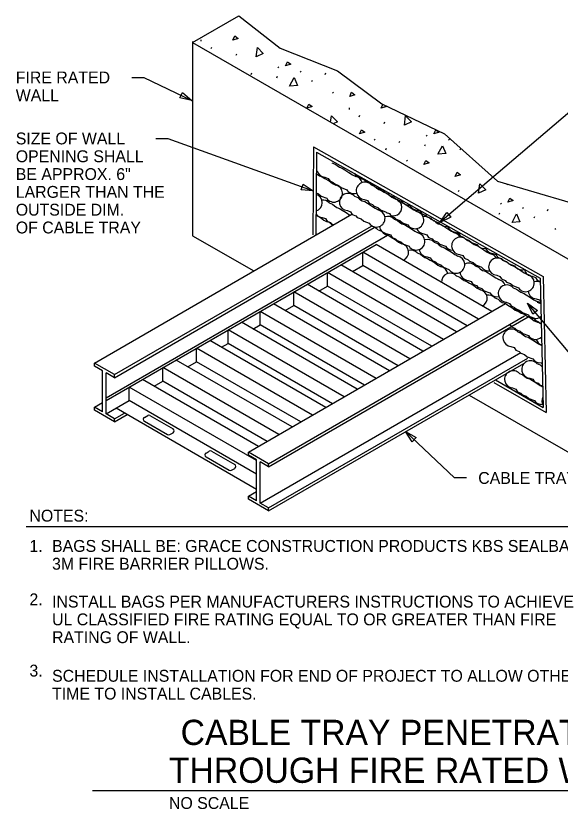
# Model space of a CAD drawing. Extents: x 10172.1 to 10218.4, y 10106.6 to 10152.4.
# Drawn here: x 10172.12 to 10202.7, y 10107.87 to 10152.41 of the extents above; entities that cross this region are included whole.
import ezdxf

# ---------------------------------------------------------------- set-up
doc = ezdxf.new("R2010")
doc.units = 0
for name, color, linetype in [('G-ANNO-TEXT', 7, 'Continuous'), ('G-DETL-LINE', 7, 'Continuous'), ('G-DETL-OTLN', 7, 'Continuous'), ('G-DETL-PATT', 7, 'Continuous')]:
    doc.layers.add(name, color=color, linetype=linetype)

msp = doc.modelspace()

# ---------------------------------------------------------------- linework, layer by layer
at = {"layer": 'G-ANNO-TEXT'}
for p, q in [((10178.637, 10148.956), (10179.304, 10148.956)), ((10179.304, 10148.956), (10182.004, 10147.671)), ((10204.713, 10148.275), (10195.938, 10140.809)), ((10179.981, 10145.53), (10180.648, 10145.53)), ((10180.648, 10145.53), (10188.827, 10142.583)), ((10205.031, 10131.324), (10200.876, 10136.275)), ((10196.766, 10126.466), (10194.02, 10129.073)), ((10197.433, 10126.466), (10196.766, 10126.466)), ((10172.687, 10123.733), (10211.714, 10123.733)), ((10176.423, 10108.917), (10214.948, 10108.917))]:
    msp.add_line(p, q, dxfattribs=at)
for points in [[(10181.474, 10148.108), (10182.004, 10147.671), (10181.331, 10147.807)], [(10188.256, 10142.965), (10188.827, 10142.583), (10188.143, 10142.652)], [(10196.553, 10141.114), (10195.938, 10140.809), (10196.337, 10141.368)], [(10201.177, 10135.657), (10200.876, 10136.275), (10201.433, 10135.872)], [(10194.389, 10128.494), (10194.02, 10129.073), (10194.618, 10128.735)]]:
    msp.add_lwpolyline(points, close=True, dxfattribs=at)
at = {"layer": 'G-DETL-LINE'}
for p, q in [((10182.044, 10150.914), (10184.642, 10152.414)), ((10184.642, 10152.414), (10186.976, 10150.604)), ((10182.044, 10150.975), (10182.044, 10140.072)), ((10182.044, 10150.914), (10214.627, 10132.158)), ((10186.976, 10150.604), (10190.188, 10149.319)), ((10190.188, 10149.319), (10192.676, 10147.471)), ((10192.676, 10147.471), (10196.209, 10145.784)), ((10196.209, 10145.784), (10199.179, 10143.133)), ((10188.84, 10145.054), (10188.813, 10140.111)), ((10188.84, 10145.054), (10201.742, 10137.775)), ((10199.179, 10143.133), (10203.273, 10141.927)), ((10176.528, 10132.921), (10191.004, 10141.279)), ((10177.658, 10132.268), (10192.094, 10140.603)), ((10177.658, 10132.099), (10192.251, 10140.524)), ((10177.187, 10130.976), (10193.001, 10140.106)), ((10182.044, 10140.072), (10185.484, 10138.092)), ((10177.187, 10130.818), (10192.355, 10139.575)), ((10198.868, 10135.815), (10192.355, 10139.575)), ((10198.124, 10135.386), (10191.611, 10139.146)), ((10191.611, 10138.39), (10191.611, 10139.146)), ((10196.886, 10134.671), (10190.373, 10138.431)), ((10191.027, 10138.053), (10191.611, 10138.39)), ((10197.47, 10135.008), (10191.611, 10138.39)), ((10196.142, 10134.241), (10189.629, 10138.002)), ((10189.629, 10137.246), (10189.629, 10138.002)), ((10201.742, 10137.775), (10201.92, 10130.14)), ((10194.996, 10133.579), (10188.483, 10137.34)), ((10189.137, 10136.962), (10189.629, 10137.246)), ((10195.488, 10133.863), (10189.629, 10137.246)), ((10187.739, 10136.155), (10187.739, 10136.91)), ((10194.252, 10133.15), (10187.739, 10136.91)), ((10185.192, 10127.919), (10199.632, 10136.256)), ((10193.106, 10132.488), (10186.593, 10136.248)), ((10187.247, 10135.871), (10187.739, 10136.155)), ((10193.598, 10132.772), (10187.739, 10136.155)), ((10185.849, 10135.063), (10185.849, 10135.819)), ((10192.362, 10132.059), (10185.849, 10135.819)), ((10186.322, 10127.266), (10200.709, 10135.572)), ((10186.322, 10127.097), (10200.91, 10135.52)), ((10191.301, 10131.446), (10184.788, 10135.206)), ((10185.442, 10134.829), (10185.849, 10135.063)), ((10191.708, 10131.681), (10185.849, 10135.063)), ((10190.557, 10131.017), (10184.044, 10134.777)), ((10184.044, 10134.021), (10184.044, 10134.777)), ((10189.527, 10130.422), (10183.013, 10134.182)), ((10182.27, 10132.997), (10182.27, 10133.753)), ((10188.783, 10129.992), (10182.27, 10133.753)), ((10183.668, 10133.804), (10184.044, 10134.021)), ((10189.903, 10130.639), (10184.044, 10134.021)), ((10185.85, 10125.06), (10200.486, 10133.51)), ((10186.322, 10124.788), (10200.88, 10133.193)), ((10176.528, 10132.752), (10176.528, 10132.921)), ((10177.658, 10132.268), (10176.528, 10132.921)), ((10176.981, 10132.491), (10176.528, 10132.752)), ((10187.637, 10129.33), (10181.123, 10133.091)), ((10181.778, 10132.713), (10182.27, 10132.997)), ((10188.128, 10129.614), (10182.27, 10132.997)), ((10186.322, 10124.619), (10200.664, 10132.9)), ((10176.981, 10130.181), (10176.981, 10132.491)), ((10177.658, 10132.099), (10177.187, 10132.372)), ((10177.187, 10130.062), (10177.187, 10132.372)), ((10177.658, 10132.099), (10177.658, 10132.268)), ((10186.893, 10128.901), (10180.38, 10132.661)), ((10180.38, 10131.906), (10180.38, 10132.661)), ((10185.746, 10128.239), (10179.233, 10131.999)), ((10179.888, 10131.622), (10180.38, 10131.906)), ((10186.238, 10128.523), (10180.38, 10131.906)), ((10198.985, 10131.834), (10201.92, 10130.14)), ((10185.644, 10127.439), (10178.489, 10131.57)), ((10178.489, 10130.814), (10178.489, 10131.57)), ((10197.589, 10131.124), (10209.284, 10124.391)), ((10176.528, 10130.443), (10176.981, 10130.704)), ((10177.187, 10130.062), (10178.489, 10130.814)), ((10185.644, 10126.684), (10178.489, 10130.814)), ((10176.981, 10130.181), (10176.528, 10130.443)), ((10176.528, 10130.274), (10176.528, 10130.443)), ((10177.658, 10129.621), (10176.528, 10130.274)), ((10177.658, 10129.79), (10177.187, 10130.062)), ((10177.658, 10129.79), (10178.217, 10130.113)), ((10185.644, 10125.825), (10177.746, 10130.385)), ((10177.658, 10129.621), (10178.363, 10130.028)), ((10177.658, 10129.621), (10177.658, 10129.79)), ((10179.341, 10129.868), (10179.525, 10129.974)), ((10179.341, 10129.651), (10180.641, 10128.9)), ((10179.65, 10129.974), (10180.951, 10129.224)), ((10180.766, 10128.9), (10180.951, 10129.007)), ((10182.803, 10127.869), (10182.987, 10127.976)), ((10183.112, 10127.976), (10184.413, 10127.225)), ((10186.322, 10127.266), (10185.191, 10127.919)), ((10185.191, 10127.75), (10185.191, 10127.919)), ((10182.803, 10127.652), (10184.103, 10126.902)), ((10185.644, 10127.489), (10185.191, 10127.75)), ((10185.644, 10125.179), (10185.644, 10127.489)), ((10185.85, 10125.06), (10185.85, 10127.37)), ((10186.322, 10127.097), (10185.85, 10127.37)), ((10184.228, 10126.902), (10184.413, 10127.008)), ((10186.322, 10127.097), (10186.322, 10127.266)), ((10185.191, 10125.441), (10185.644, 10125.702)), ((10185.191, 10125.272), (10185.191, 10125.441)), ((10185.644, 10125.179), (10185.191, 10125.441)), ((10186.322, 10124.619), (10185.191, 10125.272)), ((10186.322, 10124.788), (10185.85, 10125.06)), ((10186.322, 10124.619), (10186.322, 10124.788))]:
    msp.add_line(p, q, dxfattribs=at)
for centre, start, end in [((10179.403, 10129.76), 120, 240), ((10179.588, 10129.866), 60, 120), ((10180.888, 10129.115), 300, 60), ((10180.704, 10129.009), 240, 300), ((10182.865, 10127.761), 120, 240), ((10183.05, 10127.867), 60, 120), ((10184.35, 10127.117), 300, 60), ((10184.166, 10127.01), 240, 300)]:
    msp.add_arc(centre, 0.125, start, end, dxfattribs=at)
at = {"layer": 'G-DETL-OTLN'}
for p, q in [((10189.006, 10144.77), (10188.98, 10140.11)), ((10189.006, 10144.77), (10201.578, 10137.677)), ((10201.578, 10137.677), (10201.746, 10130.433)), ((10199.069, 10131.978), (10201.746, 10130.433))]:
    msp.add_line(p, q, dxfattribs=at)
for points in [[(10189.876, 10144.165), (10190.063, 10144.091), (10190.165, 10144.006), (10190.301, 10143.912), (10190.454, 10143.861), (10190.607, 10143.767), (10190.837, 10143.622), (10191.033, 10143.486), (10191.214, 10143.393)], [(10188.999, 10143.566), (10189.043, 10143.529), (10189.179, 10143.436), (10189.332, 10143.385), (10189.485, 10143.291), (10189.715, 10143.146), (10189.911, 10143.01), (10190.092, 10142.916)], [(10190.943, 10143.659), (10191.022, 10143.632)], [(10191.148, 10143.561), (10191.219, 10143.452), (10191.415, 10143.366), (10191.5, 10143.281), (10191.712, 10143.205), (10191.857, 10143.077), (10192.17, 10142.951)], [(10189.481, 10143.353), (10189.663, 10143.29), (10189.757, 10143.145), (10189.952, 10143.06), (10190.037, 10142.975), (10190.25, 10142.898), (10190.395, 10142.771), (10190.708, 10142.645)], [(10192.089, 10142.92), (10192.277, 10142.846), (10192.379, 10142.76), (10192.515, 10142.667), (10192.668, 10142.616), (10192.821, 10142.522), (10193.051, 10142.377), (10193.247, 10142.241), (10193.427, 10142.147)], [(10192.576, 10142.707), (10192.758, 10142.644), (10192.851, 10142.499), (10193.047, 10142.414), (10193.132, 10142.329), (10193.345, 10142.252), (10193.489, 10142.124), (10193.802, 10141.999)], [(10188.993, 10142.471), (10189.128, 10142.422), (10189.272, 10142.294), (10189.585, 10142.169)], [(10191.143, 10142.289), (10191.331, 10142.214), (10191.433, 10142.129), (10191.569, 10142.036), (10191.722, 10141.984), (10191.875, 10141.891), (10192.105, 10141.746), (10192.301, 10141.61), (10192.481, 10141.516)], [(10191.695, 10142.108), (10191.877, 10142.045), (10191.97, 10141.9), (10192.166, 10141.815), (10192.251, 10141.73), (10192.464, 10141.653), (10192.608, 10141.525), (10192.921, 10141.4)], [(10193.319, 10142.194), (10193.506, 10142.12), (10193.608, 10142.035), (10193.745, 10141.941), (10193.898, 10141.89), (10194.051, 10141.796), (10194.281, 10141.651), (10194.476, 10141.515), (10194.657, 10141.421)], [(10189.724, 10141.91), (10189.912, 10141.836), (10190.014, 10141.751), (10190.15, 10141.657), (10190.303, 10141.606), (10190.456, 10141.512), (10190.686, 10141.367), (10190.881, 10141.231), (10190.902, 10141.22)], [(10188.986, 10141.24), (10189.006, 10141.228), (10189.235, 10141.083), (10189.431, 10140.947), (10189.612, 10140.853)], [(10190.749, 10141.477), (10190.931, 10141.414), (10191.024, 10141.269), (10191.22, 10141.184), (10191.305, 10141.098), (10191.518, 10141.022), (10191.662, 10140.894), (10191.975, 10140.769)], [(10192.925, 10141.382), (10193.107, 10141.319), (10193.2, 10141.174), (10193.396, 10141.089), (10193.481, 10141.004), (10193.694, 10140.927), (10193.838, 10140.799), (10194.151, 10140.674)], [(10194.659, 10141.508), (10194.841, 10141.445), (10194.934, 10141.3), (10195.13, 10141.215), (10195.215, 10141.13), (10195.428, 10141.053), (10195.573, 10140.926), (10195.886, 10140.8)], [(10189.33, 10141.098), (10189.512, 10141.035), (10189.605, 10140.89), (10189.801, 10140.805), (10189.886, 10140.72), (10189.978, 10140.687)], [(10193.382, 10140.995), (10193.569, 10140.921), (10193.672, 10140.835), (10193.808, 10140.742), (10193.961, 10140.691), (10194.114, 10140.597), (10194.344, 10140.452), (10194.539, 10140.316), (10194.72, 10140.222)], [(10195.432, 10140.995), (10195.619, 10140.921), (10195.721, 10140.835), (10195.857, 10140.742), (10196.011, 10140.691), (10196.164, 10140.597), (10196.393, 10140.452), (10196.589, 10140.316), (10196.77, 10140.222)], [(10192.468, 10140.395), (10192.655, 10140.321), (10192.757, 10140.236), (10192.893, 10140.142), (10193.046, 10140.091), (10193.2, 10139.997), (10193.429, 10139.853), (10193.625, 10139.716), (10193.806, 10139.623)], [(10196.803, 10140.278), (10196.985, 10140.215), (10197.079, 10140.07), (10197.274, 10139.985), (10197.359, 10139.899), (10197.572, 10139.823), (10197.717, 10139.695), (10198.03, 10139.569)], [(10188.98, 10140.156), (10189.027, 10140.137)], [(10192.988, 10140.183), (10193.17, 10140.12), (10193.263, 10139.975), (10193.459, 10139.89), (10193.544, 10139.805), (10193.757, 10139.728), (10193.901, 10139.6), (10194.214, 10139.475)], [(10195.037, 10140.183), (10195.219, 10140.12), (10195.313, 10139.975), (10195.509, 10139.89), (10195.594, 10139.805), (10195.806, 10139.728), (10195.951, 10139.6), (10196.264, 10139.475)], [(10195.621, 10139.701), (10195.808, 10139.627), (10195.91, 10139.542), (10196.047, 10139.448), (10196.2, 10139.397), (10196.353, 10139.303), (10196.583, 10139.158), (10196.778, 10139.022), (10196.959, 10138.929)], [(10197.45, 10139.827), (10197.637, 10139.753), (10197.739, 10139.668), (10197.875, 10139.574), (10198.029, 10139.523), (10198.182, 10139.429), (10198.412, 10139.285), (10198.607, 10139.148), (10198.788, 10139.055)], [(10194.675, 10139.102), (10194.862, 10139.027), (10194.964, 10138.942), (10195.101, 10138.848), (10195.254, 10138.797), (10195.407, 10138.704), (10195.637, 10138.559), (10195.832, 10138.422), (10196.013, 10138.329)], [(10197.055, 10139.015), (10197.237, 10138.952), (10197.331, 10138.807), (10197.527, 10138.722), (10197.612, 10138.637), (10197.824, 10138.56), (10197.969, 10138.433), (10198.282, 10138.307)], [(10198.916, 10139.078), (10199.098, 10139.015), (10199.191, 10138.871), (10199.387, 10138.785), (10199.472, 10138.7), (10199.685, 10138.624), (10199.83, 10138.496), (10200.143, 10138.37)], [(10195.227, 10138.889), (10195.408, 10138.826), (10195.502, 10138.681), (10195.698, 10138.596), (10195.783, 10138.511), (10195.996, 10138.434), (10196.14, 10138.306), (10196.453, 10138.181)], [(10199.531, 10138.66), (10199.718, 10138.585), (10199.821, 10138.5), (10199.957, 10138.407), (10200.11, 10138.355), (10200.263, 10138.262), (10200.493, 10138.117), (10200.688, 10137.981), (10200.869, 10137.887)], [(10197.923, 10138.376), (10198.11, 10138.301), (10198.212, 10138.216), (10198.349, 10138.123), (10198.502, 10138.071), (10198.655, 10137.978), (10198.885, 10137.833), (10199.08, 10137.697), (10199.261, 10137.603)], [(10196.882, 10137.808), (10197.07, 10137.733), (10197.172, 10137.648), (10197.308, 10137.555), (10197.461, 10137.503), (10197.614, 10137.41), (10197.844, 10137.265), (10198.04, 10137.129), (10198.221, 10137.035)], [(10199.137, 10137.848), (10199.319, 10137.785), (10199.412, 10137.64), (10199.608, 10137.555), (10199.693, 10137.47), (10199.906, 10137.393), (10200.05, 10137.265), (10200.363, 10137.14)], [(10201.135, 10137.79), (10201.317, 10137.727), (10201.411, 10137.582), (10201.582, 10137.507)], [(10197.528, 10137.564), (10197.71, 10137.501), (10197.804, 10137.356), (10198, 10137.271), (10198.085, 10137.186), (10198.297, 10137.109), (10198.442, 10136.981), (10198.755, 10136.856)], [(10200.067, 10137.145), (10200.255, 10137.071), (10200.357, 10136.986), (10200.493, 10136.892), (10200.646, 10136.841), (10200.799, 10136.747), (10201.029, 10136.602), (10201.224, 10136.466), (10201.405, 10136.373)], [(10199.027, 10136.577), (10199.214, 10136.503), (10199.316, 10136.418), (10199.452, 10136.324), (10199.605, 10136.273), (10199.758, 10136.179), (10199.988, 10136.034), (10200.184, 10135.898), (10200.365, 10135.805)], [(10199.673, 10136.333), (10199.855, 10136.27), (10199.948, 10136.125), (10200.144, 10136.04), (10200.229, 10135.955), (10200.442, 10135.878), (10200.586, 10135.75), (10200.899, 10135.625)], [(10201.356, 10136.528), (10201.538, 10136.465), (10201.608, 10136.355)], [(10201.411, 10136.34), (10201.598, 10136.266), (10201.611, 10136.256)], [(10200.086, 10135.978), (10200.273, 10135.904), (10200.375, 10135.819), (10200.511, 10135.725), (10200.664, 10135.674), (10200.817, 10135.58), (10201.047, 10135.436), (10201.243, 10135.299), (10201.424, 10135.206)], [(10201.017, 10135.528), (10201.198, 10135.465), (10201.292, 10135.32), (10201.488, 10135.235), (10201.573, 10135.15), (10201.637, 10135.127)], [(10199.834, 10135.067), (10199.859, 10135.057)], [(10199.879, 10135.093), (10199.967, 10134.959), (10200.162, 10134.873), (10200.247, 10134.788), (10200.46, 10134.711), (10200.605, 10134.584), (10200.918, 10134.458)], [(10200.329, 10134.67), (10200.516, 10134.596), (10200.618, 10134.511), (10200.754, 10134.417), (10200.907, 10134.366), (10201.061, 10134.272), (10201.29, 10134.128), (10201.486, 10133.991), (10201.667, 10133.898)], [(10199.934, 10133.858), (10200.116, 10133.795), (10200.21, 10133.651), (10200.405, 10133.565), (10200.49, 10133.48), (10200.703, 10133.403), (10200.848, 10133.276), (10201.161, 10133.15)], [(10201.387, 10132.892), (10201.574, 10132.817), (10201.676, 10132.732), (10201.693, 10132.721)], [(10200.423, 10132.332), (10200.61, 10132.258), (10200.712, 10132.173), (10200.848, 10132.079), (10201.001, 10132.028), (10201.154, 10131.934), (10201.384, 10131.79), (10201.58, 10131.653), (10201.719, 10131.581)], [(10200.992, 10132.08), (10201.174, 10132.017), (10201.268, 10131.872), (10201.464, 10131.787), (10201.549, 10131.701), (10201.718, 10131.64)], [(10200.028, 10131.52), (10200.21, 10131.457), (10200.304, 10131.312), (10200.499, 10131.227), (10200.584, 10131.142), (10200.797, 10131.065), (10200.942, 10130.938), (10201.255, 10130.812)]]:
    msp.add_lwpolyline(points, dxfattribs=at)
for centre, start, end in [((10189.516, 10143.838), 194.8, 265.8371), ((10191.11, 10142.918), 16.2004, 77.6471), ((10191.73, 10142.593), 42.3529, 265.8371), ((10192.572, 10143.224), 214.1629, 232.9649), ((10192.611, 10143.191), 205.3507, 265.8371), ((10189.988, 10142.442), 214.1629, 77.6471), ((10191.11, 10142.918), 214.1629, 288.4237), ((10188.846, 10141.925), 286.9438, 72.4251), ((10189.365, 10141.583), 42.3529, 96.4009), ((10190.784, 10141.961), 42.3529, 265.8371), ((10193.323, 10141.673), 252.527, 77.6471), ((10194.205, 10142.272), 214.1629, 275.7908), ((10194.694, 10141.993), 201.4085, 265.8371), ((10189.365, 10141.583), 218.8014, 265.8371), ((10192.377, 10141.041), 214.1629, 77.6471), ((10193.323, 10141.673), 214.1629, 217.3591), ((10194.553, 10140.947), 214.1629, 77.6471), ((10189.508, 10140.379), 33.6966, 77.6471), ((10193.023, 10140.668), 42.3529, 110.049), ((10195.073, 10140.668), 42.3529, 99.0875), ((10196.288, 10141.073), 214.1629, 283.0141), ((10192.108, 10140.068), 42.3529, 71.8309), ((10193.023, 10140.668), 189.7939, 265.8371), ((10195.073, 10140.668), 204.3911, 265.8371), ((10196.838, 10140.762), 199.9762, 265.8371), ((10194.616, 10139.748), 214.1629, 77.6471), ((10195.262, 10139.374), 42.3529, 110.049), ((10197.091, 10139.5), 42.3529, 265.8371), ((10196.666, 10139.748), 29.37, 77.6471), ((10193.702, 10139.148), 291.3651, 77.6471), ((10196.666, 10139.748), 214.1629, 270.1461), ((10198.432, 10139.842), 214.1629, 279.0875), ((10198.951, 10139.563), 197.0686, 265.8371), ((10194.316, 10138.774), 42.3529, 106.3569), ((10195.262, 10139.374), 189.7939, 265.8371), ((10198.684, 10138.58), 28.8328, 77.6471), ((10196.855, 10138.454), 214.1629, 77.6471), ((10197.564, 10138.048), 42.3529, 117.354), ((10199.172, 10138.332), 42.3529, 265.8371), ((10195.909, 10137.854), 10.9663, 77.6471), ((10198.684, 10138.58), 214.1629, 277.3407), ((10200.545, 10138.643), 214.1629, 287.1038), ((10201.17, 10138.274), 191.1125, 265.8371), ((10196.523, 10137.48), 42.3529, 183.7285), ((10197.564, 10138.048), 183.0928, 265.8371), ((10199.157, 10137.129), 19.9762, 77.6471), ((10200.765, 10137.413), 214.1629, 77.6471), ((10199.708, 10136.818), 42.3529, 265.8371), ((10201.391, 10137.012), 66.7622, 107.2272), ((10198.117, 10136.561), 296.2715, 77.6471), ((10198.667, 10136.25), 42.3529, 101.1714), ((10199.157, 10137.129), 214.1629, 281.1714), ((10201.391, 10137.012), 187.5674, 265.8371), ((10201.301, 10135.898), 50.5376, 77.6471), ((10201.301, 10135.898), 214.1629, 312.1245), ((10201.32, 10134.731), 49.1647, 77.6471), ((10199.969, 10134.343), 42.3529, 265.8371), ((10201.32, 10134.731), 214.1629, 313.4975), ((10201.823, 10134.397), 197.9995, 250.9789), ((10201.563, 10133.423), 214.1629, 284.8479), ((10201.028, 10132.564), 42.3529, 265.8371), ((10202.112, 10133.095), 195.9507, 209.6342), ((10200.063, 10132.005), 42.3529, 265.8371), ((10202.16, 10130.78), 151.6667, 210.9955), ((10201.657, 10131.085), 214.1629, 276.0529)]:
    msp.add_arc(centre, 0.486, start, end, dxfattribs=at)
at = {"layer": 'G-DETL-PATT'}
for p, q in [((10182.507, 10151.073), (10182.516, 10150.99)), ((10183.084, 10150.582), (10183.121, 10150.665)), ((10184.49, 10150.203), (10184.527, 10150.286)), ((10185.332, 10149.13), (10185.369, 10149.213)), ((10186.845, 10149.546), (10186.882, 10149.491)), ((10188.091, 10149.311), (10188.128, 10149.255)), ((10189.498, 10149.13), (10189.535, 10149.213)), ((10186.775, 10148.936), (10186.812, 10149.02)), ((10188.749, 10148.724), (10188.786, 10148.807)), ((10189.905, 10148.132), (10189.942, 10148.076)), ((10190.84, 10147.244), (10190.85, 10147.161)), ((10191.417, 10146.753), (10191.454, 10146.837)), ((10192.823, 10146.374), (10192.86, 10146.457)), ((10195.178, 10145.718), (10195.215, 10145.662)), ((10192.257, 10145.482), (10192.294, 10145.427)), ((10193.665, 10145.301), (10193.702, 10145.384)), ((10195.108, 10145.108), (10195.145, 10145.191)), ((10196.424, 10145.482), (10196.461, 10145.427)), ((10192.916, 10144.895), (10192.953, 10144.978)), ((10197.082, 10144.895), (10197.117, 10144.973)), ((10194.072, 10144.303), (10194.109, 10144.248)), ((10199.75, 10142.925), (10199.766, 10142.96)), ((10196.99, 10142.546), (10197.027, 10142.629)), ((10201.156, 10142.546), (10201.158, 10142.55)), ((10199.345, 10141.889), (10199.382, 10141.834)), ((10200.591, 10141.654), (10200.628, 10141.598)), ((10199.275, 10141.28), (10199.312, 10141.363)), ((10201.998, 10141.473), (10202.035, 10141.556)), ((10201.249, 10141.067), (10201.286, 10141.15)), ((10202.405, 10140.475), (10202.442, 10140.419))]:
    msp.add_line(p, q, dxfattribs=at)
for points in [[(10184.307, 10151.058), (10184.418, 10151.29), (10184.603, 10151.151), (10184.307, 10151.058)], [(10185.615, 10150.107), (10185.689, 10150.636), (10186.02, 10150.293), (10185.624, 10150.11)], [(10187.269, 10149.611), (10187.38, 10149.842), (10187.565, 10149.703), (10187.269, 10149.611)], [(10187.5, 10148.474), (10187.75, 10148.946), (10187.944, 10148.511), (10187.509, 10148.474)], [(10190.877, 10147.891), (10190.987, 10148.122), (10191.172, 10147.984), (10190.877, 10147.891)], [(10188.473, 10147.23), (10188.584, 10147.461), (10188.769, 10147.322), (10188.473, 10147.23)], [(10192.64, 10147.23), (10192.741, 10147.44)], [(10192.846, 10147.39), (10192.936, 10147.322), (10192.64, 10147.23)], [(10189.805, 10146.446), (10189.855, 10146.807), (10190.186, 10146.465), (10189.957, 10146.359)], [(10193.949, 10146.278), (10194.022, 10146.807), (10194.353, 10146.465), (10193.957, 10146.282)], [(10191.436, 10145.782), (10191.547, 10146.013), (10191.732, 10145.875), (10191.436, 10145.782)], [(10195.602, 10145.782), (10195.713, 10146.013), (10195.898, 10145.875), (10195.602, 10145.782)], [(10195.834, 10144.646), (10196.083, 10145.117), (10196.278, 10144.683), (10195.843, 10144.646)], [(10195.043, 10144.063), (10195.154, 10144.294), (10195.339, 10144.155), (10195.043, 10144.063)], [(10196.807, 10143.402), (10196.918, 10143.633), (10197.103, 10143.494), (10196.807, 10143.402)], [(10198.115, 10142.45), (10198.189, 10142.979), (10198.52, 10142.637), (10198.124, 10142.453)], [(10199.769, 10141.954), (10199.88, 10142.185), (10200.065, 10142.046), (10199.769, 10141.954)], [(10200, 10140.817), (10200.25, 10141.289), (10200.444, 10140.854), (10200.009, 10140.817)]]:
    msp.add_lwpolyline(points, dxfattribs=at)

# ---------------------------------------------------------------- texts
at = {"layer": 'G-ANNO-TEXT'}
for s, height, p in [('FIRE RATED', 0.6667, (10172.112, 10148.623)), ('WALL', 0.6667, (10172.112, 10147.623)), ('SIZE OF WALL', 0.66667, (10172.112, 10145.197)), ('OPENING SHALL', 0.66667, (10172.112, 10144.197)), ('BE APPROX. 6" ', 0.66667, (10172.112, 10143.197)), ('LARGER THAN THE', 0.66667, (10172.112, 10142.197)), ('OUTSIDE DIM.', 0.66667, (10172.112, 10141.197)), ('OF CABLE TRAY', 0.66667, (10172.112, 10140.197)), ('CABLE TRAY', 0.6667, (10198.1, 10126.133)), ('NOTES:', 0.6667, (10172.88, 10124.017)), ('1.', 0.6667, (10172.88, 10122.318)), ('BAGS SHALL BE: GRACE CONSTRUCTION PRODUCTS KBS SEALBAGS OR', 0.66667, (10174.152, 10122.318)), ('3M FIRE BARRIER PILLOWS.', 0.66667, (10174.152, 10121.318)), ('2.', 0.6667, (10172.88, 10119.318)), ('INSTALL BAGS PER MANUFACTURERS INSTRUCTIONS TO ACHIEVE', 0.66667, (10174.152, 10119.193)), ('UL CLASSIFIED FIRE RATING EQUAL TO OR GREATER THAN FIRE', 0.66667, (10174.152, 10118.193)), ('RATING OF WALL.', 0.66667, (10174.152, 10117.193)), ('3.', 0.6667, (10172.88, 10115.318)), ('SCHEDULE INSTALLATION FOR END OF PROJECT TO ALLOW OTHERS', 0.66667, (10174.152, 10115.026)), ('TIME TO INSTALL CABLES.', 0.66667, (10174.152, 10114.026)), ('CABLE TRAY PENETRATION', 1.41667, (10181.377, 10111.474)), ('THROUGH FIRE RATED WALL', 1.41667, (10180.721, 10109.349)), ('NO SCALE', 0.6667, (10180.721, 10107.882))]:
    msp.add_text(s, height=height, dxfattribs=at).set_placement(p)

doc.saveas('drawing.dxf')
